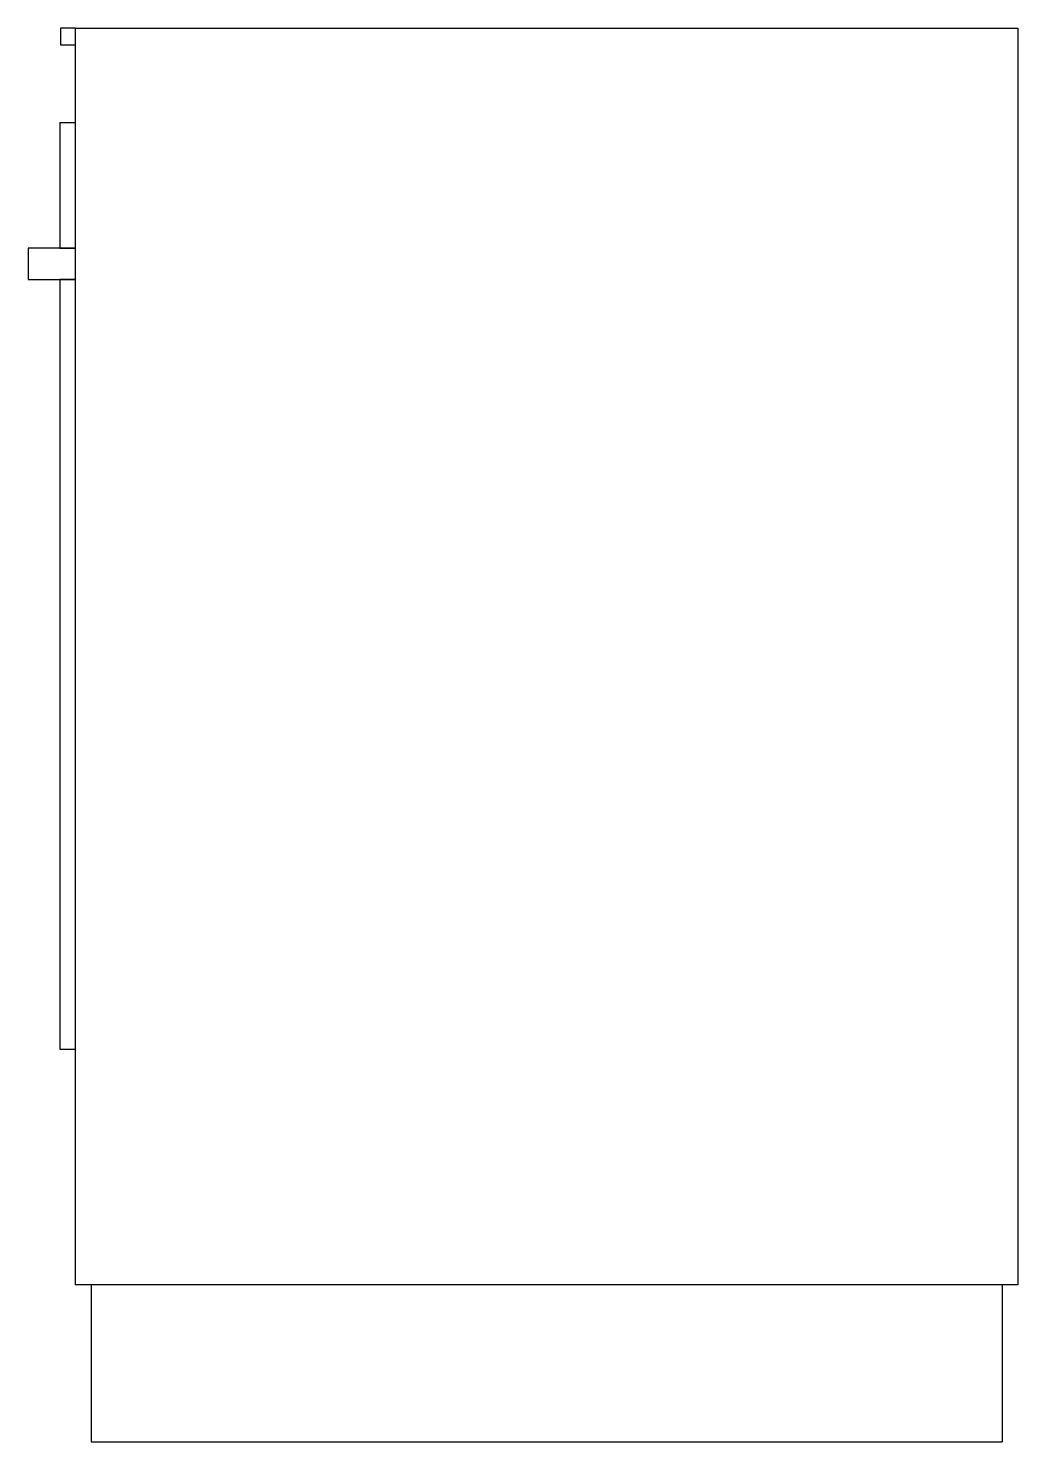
# Model space of a CAD drawing. Extents: x -3 to 60, y 0 to 90.
import ezdxf

# ---------------------------------------------------------------- set-up
doc = ezdxf.new("R2010")
doc.units = 0
doc.header["$LTSCALE"] = 50
doc.header["$MEASUREMENT"] = 0
doc.layers.get('0').update_dxf_attribs({"linetype": 'CONTINUOUS'})

msp = doc.modelspace()

# ---------------------------------------------------------------- linework, layer by layer
at = {"color": 0, "linetype": 'ByBlock'}
for p, q in [((0, 90), (-0.947, 90)), ((-0.947, 90), (-0.947, 88.946)), ((0, 90), (60, 90)), ((0, 10), (0, 90)), ((60, 90), (60, 10)), ((-0.947, 88.946), (0, 88.946)), ((-1, 84), (-1, 76)), ((-1, 84), (0, 84)), ((0, 76), (-3, 76)), ((-3, 76), (-3, 74)), ((-1, 76), (0, 76)), ((-3, 74), (0, 74)), ((-1, 74), (-1, 25)), ((0, 74), (-1, 74)), ((-1, 25), (0, 25)), ((60, 10), (0, 10)), ((1, 10), (1, 0)), ((59, 10), (59, 0)), ((1, 0), (59, 0))]:
    msp.add_line(p, q, dxfattribs=at)

doc.saveas('drawing.dxf')
